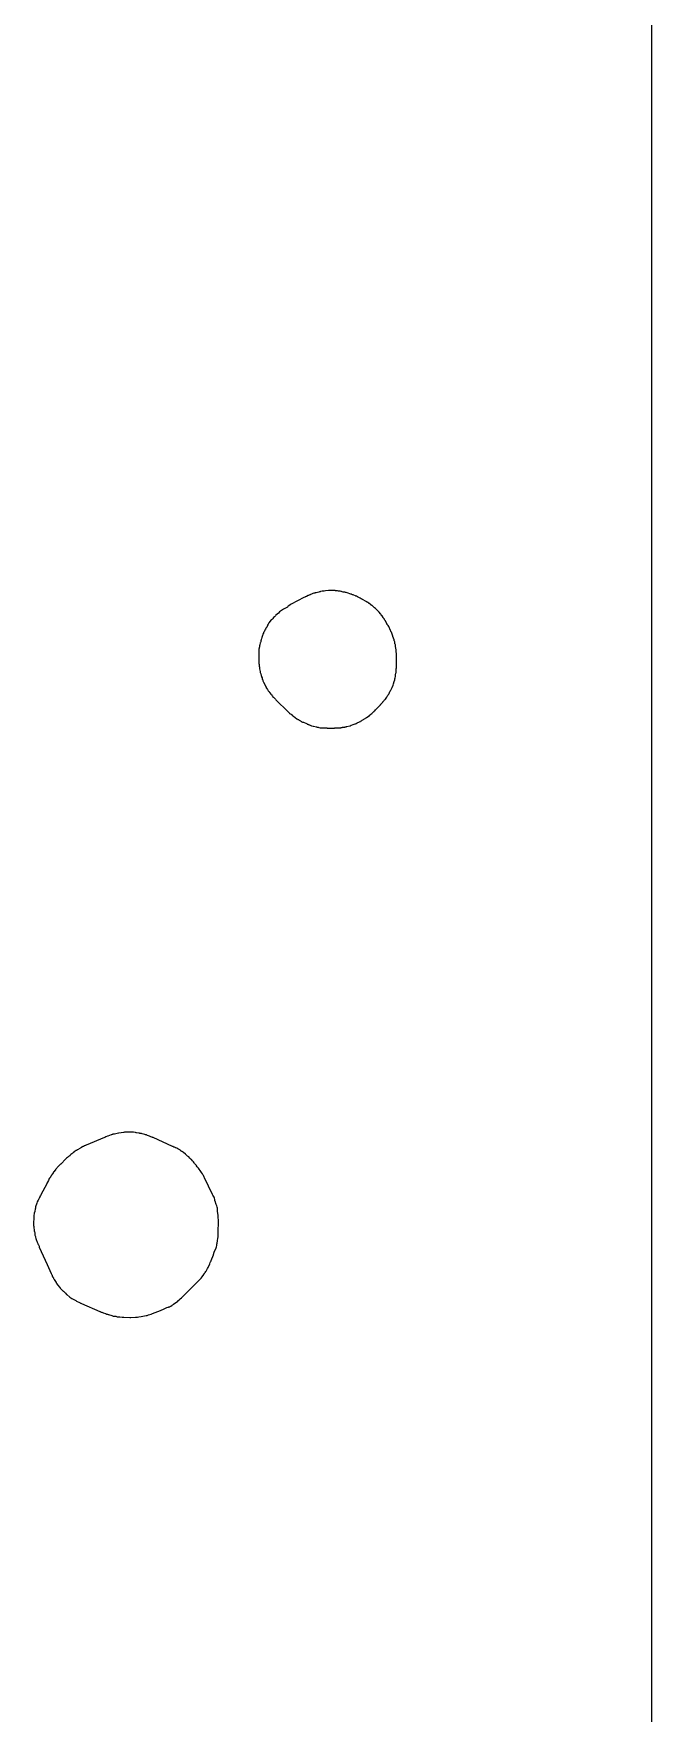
# Model space of a CAD drawing. Header units: millimetres. Extents: x 0 to 300, y 0 to 300.
# Drawn here: x 272.5 to 300.1, y 75 to 150 of the extents above; entities that cross this region are included whole.
import ezdxf

# ---------------------------------------------------------------- set-up
doc = ezdxf.new("R2010")
doc.units = ezdxf.units.MM
doc.layers.add('CUT', color=7, linetype='CONTINUOUS')

msp = doc.modelspace()

# ---------------------------------------------------------------- linework, layer by layer
at = {"layer": 'CUT'}
msp.add_lwpolyline([(300.05, 299.43), (300.05, 0.57)], dxfattribs=at)
for points in [[(282.56, 121.71), (282.57, 121.67), (282.57, 121.65), (282.57, 121.63), (282.58, 121.57), (282.59, 121.51), (282.6, 121.47), (282.62, 121.41), (282.64, 121.33), (282.64, 121.32), (282.65, 121.3), (282.66, 121.28), (282.66, 121.27), (282.68, 121.22), (282.68, 121.21), (282.69, 121.18), (282.69, 121.17), (282.71, 121.13), (282.71, 121.11), (282.72, 121.09), (282.73, 121.06), (282.74, 121.04), (282.76, 121.01), (282.77, 121), (282.78, 120.98), (282.78, 120.97), (282.83, 120.87), (282.85, 120.83), (282.86, 120.82), (282.86, 120.81), (282.87, 120.79), (282.87, 120.78), (282.88, 120.76), (282.92, 120.71), (282.95, 120.65), (282.97, 120.63), (282.98, 120.63), (282.99, 120.62), (282.99, 120.61), (283.01, 120.59), (283.02, 120.57), (283.03, 120.56), (283.08, 120.5), (283.09, 120.48), (283.11, 120.46), (283.11, 120.45), (283.13, 120.43), (283.14, 120.42), (283.14, 120.41), (283.15, 120.4), (283.19, 120.36), (283.25, 120.3), (283.28, 120.27), (283.3, 120.25), (283.3, 120.24), (283.84, 119.71), (283.86, 119.7), (283.87, 119.69), (283.91, 119.64), (283.95, 119.62), (283.96, 119.62), (283.97, 119.61), (283.97, 119.6), (283.98, 119.59), (283.99, 119.59), (284.02, 119.57), (284.03, 119.55), (284.04, 119.54), (284.05, 119.53), (284.06, 119.53), (284.07, 119.52), (284.08, 119.51), (284.23, 119.4), (284.26, 119.38), (284.28, 119.37), (284.29, 119.36), (284.3, 119.36), (284.31, 119.36), (284.33, 119.34), (284.4, 119.3), (284.41, 119.29), (284.43, 119.28), (284.44, 119.28), (284.46, 119.26), (284.49, 119.25), (284.51, 119.24), (284.52, 119.24), (284.53, 119.24), (284.66, 119.18), (284.69, 119.17), (284.7, 119.16), (284.71, 119.15), (284.72, 119.15), (284.73, 119.15), (284.74, 119.14), (284.75, 119.14), (284.79, 119.12), (284.8, 119.12), (284.85, 119.1), (284.88, 119.09), (284.9, 119.08), (284.96, 119.07), (284.97, 119.07), (284.98, 119.07), (285.11, 119.04), (285.12, 119.03), (285.14, 119.03), (285.17, 119.02), (285.18, 119.02), (285.22, 119.01), (285.27, 119), (285.33, 119), (285.34, 119), (285.36, 119), (285.38, 119), (285.39, 118.99), (285.4, 118.99), (285.42, 118.99), (285.44, 118.99), (285.46, 118.99), (285.49, 118.99), (285.5, 118.99), (285.54, 118.99), (285.57, 118.99), (285.59, 118.98), (285.61, 118.98), (285.62, 118.98), (285.64, 118.98), (285.68, 118.98), (285.74, 118.98), (285.82, 118.98), (285.89, 118.98), (285.9, 118.98), (285.91, 118.98), (285.92, 118.99), (285.95, 118.99), (285.97, 118.99), (286.01, 118.99), (286.02, 118.99), (286.03, 118.99), (286.04, 118.99), (286.06, 118.99), (286.08, 118.99), (286.11, 119), (286.12, 119), (286.13, 119), (286.16, 119), (286.18, 119), (286.2, 119), (286.21, 119.01), (286.22, 119.01), (286.23, 119.01), (286.24, 119.01), (286.26, 119.01), (286.27, 119.02), (286.28, 119.02), (286.29, 119.02), (286.3, 119.02), (286.33, 119.02), (286.37, 119.03), (286.38, 119.03), (286.39, 119.04), (286.4, 119.04), (286.41, 119.04), (286.43, 119.04), (286.45, 119.05), (286.47, 119.06), (286.6, 119.09), (286.61, 119.09), (286.62, 119.09), (286.64, 119.1), (286.66, 119.11), (286.67, 119.11), (286.74, 119.14), (286.83, 119.17), (286.84, 119.17), (286.85, 119.17), (286.89, 119.19), (286.9, 119.2), (286.91, 119.2), (286.93, 119.21), (286.94, 119.22), (286.96, 119.23), (287.07, 119.28), (287.08, 119.29), (287.12, 119.31), (287.15, 119.33), (287.28, 119.41), (287.29, 119.42), (287.33, 119.44), (287.34, 119.45), (287.41, 119.5), (287.48, 119.55), (287.48, 119.56), (287.52, 119.59), (287.53, 119.59), (287.54, 119.6), (287.58, 119.64), (287.61, 119.66), (287.61, 119.67), (287.63, 119.68), (287.67, 119.72), (287.68, 119.73), (287.69, 119.74), (287.7, 119.75), (287.71, 119.76), (287.72, 119.77), (287.72, 119.78), (287.73, 119.79), (287.75, 119.81), (287.87, 119.93), (287.96, 120.02), (287.96, 120.03), (287.98, 120.05), (287.99, 120.05), (288, 120.06), (288, 120.07), (288.03, 120.1), (288.04, 120.11), (288.07, 120.14), (288.07, 120.15), (288.09, 120.17), (288.1, 120.18), (288.13, 120.21), (288.15, 120.24), (288.17, 120.26), (288.19, 120.28), (288.25, 120.37), (288.25, 120.38), (288.26, 120.39), (288.28, 120.42), (288.29, 120.44), (288.29, 120.45), (288.31, 120.47), (288.32, 120.48), (288.33, 120.5), (288.35, 120.53), (288.37, 120.57), (288.37, 120.58), (288.38, 120.6), (288.4, 120.63), (288.4, 120.64), (288.41, 120.65), (288.44, 120.71), (288.48, 120.8), (288.49, 120.82), (288.5, 120.83), (288.51, 120.85), (288.53, 120.9), (288.55, 120.96), (288.58, 121.06), (288.59, 121.1), (288.6, 121.11), (288.61, 121.16), (288.61, 121.18), (288.62, 121.22), (288.62, 121.23), (288.63, 121.28), (288.64, 121.31), (288.64, 121.34), (288.64, 121.36), (288.65, 121.43), (288.66, 121.47), (288.67, 121.52), (288.67, 121.56), (288.67, 121.58), (288.67, 121.61), (288.67, 121.62), (288.67, 121.65), (288.68, 121.66), (288.68, 121.67), (288.68, 121.68), (288.68, 121.72), (288.68, 121.76), (288.68, 121.78), (288.68, 121.81), (288.68, 121.93), (288.68, 122.2), (288.68, 122.23), (288.68, 122.26), (288.68, 122.33), (288.67, 122.36), (288.67, 122.37), (288.67, 122.38), (288.67, 122.41), (288.67, 122.43), (288.67, 122.44), (288.66, 122.45), (288.66, 122.47), (288.64, 122.62), (288.64, 122.63), (288.64, 122.64), (288.64, 122.65), (288.63, 122.66), (288.63, 122.67), (288.63, 122.68), (288.63, 122.69), (288.63, 122.7), (288.62, 122.71), (288.62, 122.72), (288.61, 122.76), (288.61, 122.77), (288.61, 122.8), (288.6, 122.8), (288.6, 122.81), (288.6, 122.82), (288.6, 122.83), (288.59, 122.86), (288.59, 122.87), (288.58, 122.88), (288.58, 122.89), (288.57, 122.91), (288.57, 122.92), (288.52, 123.07), (288.51, 123.09), (288.51, 123.1), (288.5, 123.12), (288.5, 123.13), (288.45, 123.26), (288.43, 123.3), (288.43, 123.31), (288.41, 123.34), (288.38, 123.41), (288.37, 123.44), (288.33, 123.52), (288.3, 123.57), (288.28, 123.59), (288.27, 123.6), (288.27, 123.61), (288.27, 123.62), (288.26, 123.62), (288.17, 123.78), (288.15, 123.81), (288.15, 123.82), (288.15, 123.83), (288.14, 123.84), (288.13, 123.86), (288.09, 123.91), (288.09, 123.92), (288.06, 123.96), (288.05, 123.97), (288.05, 123.98), (288.04, 123.99), (288.03, 123.99), (288.02, 124), (288.01, 124.01), (288.01, 124.02), (288, 124.03), (287.99, 124.05), (287.97, 124.08), (287.9, 124.16), (287.86, 124.2), (287.74, 124.32), (287.7, 124.36), (287.63, 124.42), (287.59, 124.45), (287.58, 124.46), (287.56, 124.47), (287.55, 124.47), (287.54, 124.48), (287.53, 124.49), (287.53, 124.5), (287.52, 124.51), (287.51, 124.51), (287.5, 124.52), (287.47, 124.54), (287.46, 124.55), (287.45, 124.55), (287.44, 124.56), (287.4, 124.59), (287.38, 124.6), (287.37, 124.61), (287.35, 124.62), (287.34, 124.62), (287.32, 124.63), (287.16, 124.72), (287.16, 124.73), (287.14, 124.74), (287.13, 124.74), (287.11, 124.76), (287.06, 124.79), (286.94, 124.85), (286.89, 124.87), (286.88, 124.87), (286.87, 124.88), (286.85, 124.89), (286.77, 124.92), (286.74, 124.93), (286.73, 124.93), (286.72, 124.94), (286.71, 124.94), (286.69, 124.95), (286.68, 124.95), (286.67, 124.96), (286.64, 124.97), (286.48, 125.03), (286.43, 125.04), (286.41, 125.04), (286.38, 125.05), (286.36, 125.05), (286.34, 125.05), (286.3, 125.06), (286.26, 125.07), (286.23, 125.08), (286.21, 125.08), (286.17, 125.09), (286.12, 125.1), (286.09, 125.1), (286.04, 125.11), (286.01, 125.11), (285.99, 125.11), (285.95, 125.11), (285.94, 125.12), (285.93, 125.12), (285.79, 125.12), (285.76, 125.12), (285.75, 125.12), (285.71, 125.12), (285.7, 125.12), (285.69, 125.12), (285.67, 125.12), (285.64, 125.12), (285.51, 125.11), (285.45, 125.1), (285.44, 125.1), (285.37, 125.1), (285.29, 125.08), (285.27, 125.07), (285.25, 125.07), (285.21, 125.06), (285.1, 125.03), (285.09, 125.03), (285.05, 125.02), (285.03, 125.01), (285.02, 125.01), (284.99, 125.01), (284.94, 124.99), (284.89, 124.97), (284.84, 124.95), (284.83, 124.94), (284.82, 124.94), (284.81, 124.93), (284.76, 124.91), (284.75, 124.9), (284.74, 124.9), (284.66, 124.86), (284.62, 124.84), (284.61, 124.84), (284.59, 124.83), (284.55, 124.82), (283.98, 124.51), (283.94, 124.48), (283.88, 124.44), (283.83, 124.41), (283.81, 124.39), (283.64, 124.29), (283.6, 124.27), (283.46, 124.17), (283.41, 124.12), (283.3, 124.02), (283.28, 124), (283.23, 123.95), (283.18, 123.9), (283.17, 123.88), (283.15, 123.86), (283.14, 123.86), (283.14, 123.85), (283.09, 123.81), (282.99, 123.68), (282.96, 123.63), (282.93, 123.58), (282.92, 123.55), (282.91, 123.53), (282.91, 123.52), (282.9, 123.5), (282.89, 123.49), (282.88, 123.48), (282.85, 123.44), (282.83, 123.4), (282.83, 123.39), (282.82, 123.39), (282.82, 123.38), (282.81, 123.36), (282.8, 123.35), (282.8, 123.34), (282.79, 123.33), (282.77, 123.28), (282.76, 123.27), (282.75, 123.25), (282.74, 123.23), (282.74, 123.22), (282.72, 123.18), (282.7, 123.11), (282.69, 123.08), (282.67, 123.03), (282.65, 122.97), (282.64, 122.94), (282.64, 122.93), (282.64, 122.92), (282.63, 122.88), (282.62, 122.84), (282.61, 122.8), (282.6, 122.79), (282.6, 122.78), (282.58, 122.72), (282.58, 122.7), (282.57, 122.65), (282.56, 122.61), (282.55, 122.56), (282.55, 122.55), (282.54, 122.5), (282.54, 122.44), (282.54, 122.43), (282.54, 122.41), (282.53, 122.31), (282.53, 122.27), (282.53, 122.21), (282.53, 122.18), (282.53, 122.05), (282.53, 121.98), (282.54, 121.94), (282.54, 121.93), (282.54, 121.89), (282.54, 121.88), (282.54, 121.85), (282.55, 121.84), (282.55, 121.83), (282.55, 121.81), (282.55, 121.78), (282.55, 121.75)], [(272.54, 96.43), (272.54, 96.41), (272.55, 96.37), (272.55, 96.34), (272.56, 96.31), (272.57, 96.28), (272.57, 96.27), (272.58, 96.25), (272.59, 96.19), (272.6, 96.14), (272.62, 96.1), (272.62, 96.09), (272.63, 96.07), (272.64, 96.05), (272.65, 96.04), (272.65, 96.02), (272.67, 95.96), (272.69, 95.92), (272.7, 95.91), (272.7, 95.9), (272.72, 95.87), (272.73, 95.85), (272.73, 95.84), (272.74, 95.8), (273.09, 95.03), (273.27, 94.62), (273.29, 94.59), (273.3, 94.58), (273.31, 94.53), (273.32, 94.52), (273.33, 94.48), (273.34, 94.47), (273.36, 94.44), (273.37, 94.43), (273.37, 94.42), (273.37, 94.41), (273.38, 94.4), (273.39, 94.39), (273.41, 94.35), (273.49, 94.22), (273.5, 94.2), (273.52, 94.17), (273.52, 94.16), (273.55, 94.12), (273.66, 93.99), (273.67, 93.98), (273.67, 93.97), (273.72, 93.93), (273.81, 93.84), (273.82, 93.83), (273.91, 93.74), (273.95, 93.69), (273.96, 93.69), (273.97, 93.68), (274.1, 93.57), (274.15, 93.54), (274.2, 93.51), (274.38, 93.41), (274.4, 93.39), (274.54, 93.32), (274.56, 93.31), (274.58, 93.3), (274.6, 93.29), (274.63, 93.28), (275.45, 92.92), (275.46, 92.92), (275.48, 92.91), (275.5, 92.9), (275.52, 92.89), (275.53, 92.89), (275.59, 92.87), (275.6, 92.86), (275.68, 92.84), (275.7, 92.83), (275.72, 92.82), (275.74, 92.81), (275.75, 92.81), (275.77, 92.81), (275.79, 92.8), (275.81, 92.79), (275.83, 92.79), (275.98, 92.74), (276.04, 92.72), (276.07, 92.72), (276.1, 92.71), (276.13, 92.71), (276.16, 92.71), (276.19, 92.7), (276.22, 92.69), (276.31, 92.68), (276.33, 92.68), (276.44, 92.67), (276.49, 92.67), (276.51, 92.67), (276.78, 92.66), (276.83, 92.66), (277.03, 92.67), (277.07, 92.67), (277.12, 92.67), (277.18, 92.68), (277.29, 92.7), (277.51, 92.74), (277.56, 92.75), (277.62, 92.77), (277.73, 92.81), (277.74, 92.81), (277.79, 92.83), (278.15, 92.97), (278.18, 92.98), (278.28, 93.03), (278.44, 93.1), (278.49, 93.12), (278.5, 93.12), (278.5, 93.13), (278.55, 93.14), (278.59, 93.16), (278.6, 93.16), (278.61, 93.17), (278.65, 93.19), (278.67, 93.21), (278.7, 93.23), (278.73, 93.25), (278.92, 93.39), (278.93, 93.4), (278.98, 93.44), (279.02, 93.48), (279.03, 93.49), (279.08, 93.53), (279.12, 93.57), (279.14, 93.59), (279.78, 94.23), (279.79, 94.24), (279.93, 94.38), (279.97, 94.42), (280.01, 94.47), (280.04, 94.52), (280.05, 94.54), (280.1, 94.61), (280.1, 94.62), (280.11, 94.62), (280.13, 94.65), (280.14, 94.66), (280.14, 94.67), (280.17, 94.71), (280.19, 94.73), (280.22, 94.78), (280.25, 94.84), (280.27, 94.89), (280.35, 95.06), (280.37, 95.12), (280.38, 95.15), (280.39, 95.16), (280.41, 95.21), (280.51, 95.46), (280.51, 95.47), (280.55, 95.58), (280.63, 95.77), (280.65, 95.82), (280.66, 95.88), (280.67, 95.93), (280.68, 95.97), (280.68, 95.99), (280.69, 96.06), (280.71, 96.21), (280.72, 96.24), (280.73, 96.36), (280.73, 96.41), (280.73, 96.45), (280.74, 96.96), (280.74, 97.01), (280.73, 97.12), (280.73, 97.13), (280.73, 97.16), (280.72, 97.21), (280.7, 97.4), (280.7, 97.43), (280.7, 97.49), (280.69, 97.54), (280.68, 97.59), (280.66, 97.65), (280.64, 97.7), (280.63, 97.71), (280.59, 97.85), (280.58, 97.87), (280.57, 97.93), (280.56, 97.98), (280.54, 98.03), (280.52, 98.08), (280.49, 98.12), (280.47, 98.15), (280.11, 98.9), (280.1, 98.92), (280.07, 99), (280.06, 99.02), (280.02, 99.08), (279.98, 99.13), (279.95, 99.18), (279.84, 99.32), (279.83, 99.34), (279.81, 99.36), (279.79, 99.39), (279.75, 99.43), (279.75, 99.44), (279.67, 99.54), (279.65, 99.57), (279.62, 99.61), (279.58, 99.66), (279.53, 99.71), (279.52, 99.71), (279.49, 99.74), (279.46, 99.77), (279.46, 99.78), (279.41, 99.83), (279.36, 99.87), (279.32, 99.9), (279.27, 99.95), (279.18, 100.02), (279.13, 100.05), (279.12, 100.06), (279.11, 100.07), (279.1, 100.07), (279.09, 100.08), (279.08, 100.09), (279.07, 100.09), (279.06, 100.1), (279.05, 100.11), (279.03, 100.12), (279.01, 100.14), (278.93, 100.19), (278.88, 100.22), (278.83, 100.24), (278.82, 100.24), (278.81, 100.25), (278.78, 100.26), (278.75, 100.27), (278.7, 100.29), (278.68, 100.3), (277.83, 100.69), (277.79, 100.7), (277.78, 100.71), (277.77, 100.71), (277.72, 100.73), (277.66, 100.75), (277.57, 100.79), (277.54, 100.8), (277.52, 100.81), (277.48, 100.82), (277.45, 100.83), (277.39, 100.84), (277.33, 100.86), (277.3, 100.87), (277.27, 100.88), (277.25, 100.88), (277.24, 100.88), (277.23, 100.88), (277.22, 100.88), (277.21, 100.89), (277.18, 100.89), (277.08, 100.91), (277.07, 100.91), (277.06, 100.91), (277.03, 100.92), (277.02, 100.92), (276.95, 100.93), (276.8, 100.94), (276.79, 100.94), (276.72, 100.94), (276.71, 100.94), (276.55, 100.93), (276.54, 100.93), (276.51, 100.92), (276.5, 100.92), (276.29, 100.89), (276.28, 100.89), (276.22, 100.88), (276.21, 100.88), (276.1, 100.85), (276.09, 100.85), (276.08, 100.85), (276.07, 100.85), (276.06, 100.84), (276.05, 100.84), (276.03, 100.84), (276.01, 100.83), (276, 100.83), (275.99, 100.83), (275.97, 100.82), (275.95, 100.82), (275.88, 100.79), (275.8, 100.76), (275.78, 100.76), (275.71, 100.73), (275.7, 100.72), (275.69, 100.72), (275.66, 100.7), (275.65, 100.7), (275.65, 100.69), (274.83, 100.35), (274.8, 100.34), (274.79, 100.34), (274.75, 100.32), (274.74, 100.31), (274.73, 100.31), (274.71, 100.3), (274.69, 100.29), (274.68, 100.29), (274.66, 100.28), (274.65, 100.27), (274.62, 100.26), (274.61, 100.25), (274.61, 100.24), (274.6, 100.24), (274.57, 100.22), (274.55, 100.21), (274.44, 100.14), (274.43, 100.14), (274.41, 100.13), (274.4, 100.12), (274.39, 100.12), (274.34, 100.09), (274.29, 100.05), (274.29, 100.04), (274.28, 100.03), (274.26, 100.02), (274.25, 100.01), (274.23, 100), (274.19, 99.97), (274.15, 99.93), (274.11, 99.9), (274.1, 99.89), (274.1, 99.88), (274.08, 99.87), (274.05, 99.85), (274, 99.81), (273.96, 99.77), (273.93, 99.74), (273.7, 99.51), (273.69, 99.5), (273.67, 99.49), (273.54, 99.35), (273.53, 99.33), (273.48, 99.28), (273.47, 99.26), (273.46, 99.24), (273.44, 99.23), (273.43, 99.22), (273.4, 99.18), (273.39, 99.17), (273.38, 99.16), (273.37, 99.15), (273.37, 99.14), (273.36, 99.13), (273.36, 99.12), (273.33, 99.08), (273.31, 99.06), (273.31, 99.05), (273.3, 99.03), (273.28, 99.01), (273.28, 99), (273.25, 98.97), (273.24, 98.93), (273.23, 98.92), (273.23, 98.91), (273.22, 98.9), (273.21, 98.89), (273.2, 98.88), (273.2, 98.87), (273.19, 98.86), (273.15, 98.78), (273.11, 98.7), (273.1, 98.68), (273.1, 98.67), (273.09, 98.65), (272.79, 98.11), (272.77, 98.06), (272.76, 98.03), (272.75, 98.02), (272.75, 98.01), (272.73, 97.97), (272.72, 97.96), (272.7, 97.92), (272.7, 97.91), (272.69, 97.9), (272.68, 97.89), (272.67, 97.87), (272.65, 97.82), (272.63, 97.77), (272.58, 97.6), (272.58, 97.58), (272.58, 97.57), (272.57, 97.54), (272.56, 97.49), (272.54, 97.41), (272.54, 97.4), (272.54, 97.39), (272.54, 97.38), (272.53, 97.36), (272.53, 97.35), (272.52, 97.33), (272.51, 97.28), (272.5, 97.23), (272.5, 97.19), (272.5, 97.17), (272.5, 97.13), (272.5, 97.09), (272.49, 96.89), (272.49, 96.82), (272.49, 96.81), (272.49, 96.8), (272.49, 96.78), (272.49, 96.75), (272.5, 96.73), (272.5, 96.72), (272.5, 96.71), (272.5, 96.67), (272.5, 96.65), (272.51, 96.59), (272.52, 96.56), (272.52, 96.55), (272.52, 96.53), (272.53, 96.49), (272.53, 96.48), (272.54, 96.46), (272.54, 96.44)]]:
    msp.add_lwpolyline(points, close=True, dxfattribs=at)

doc.saveas('drawing.dxf')
